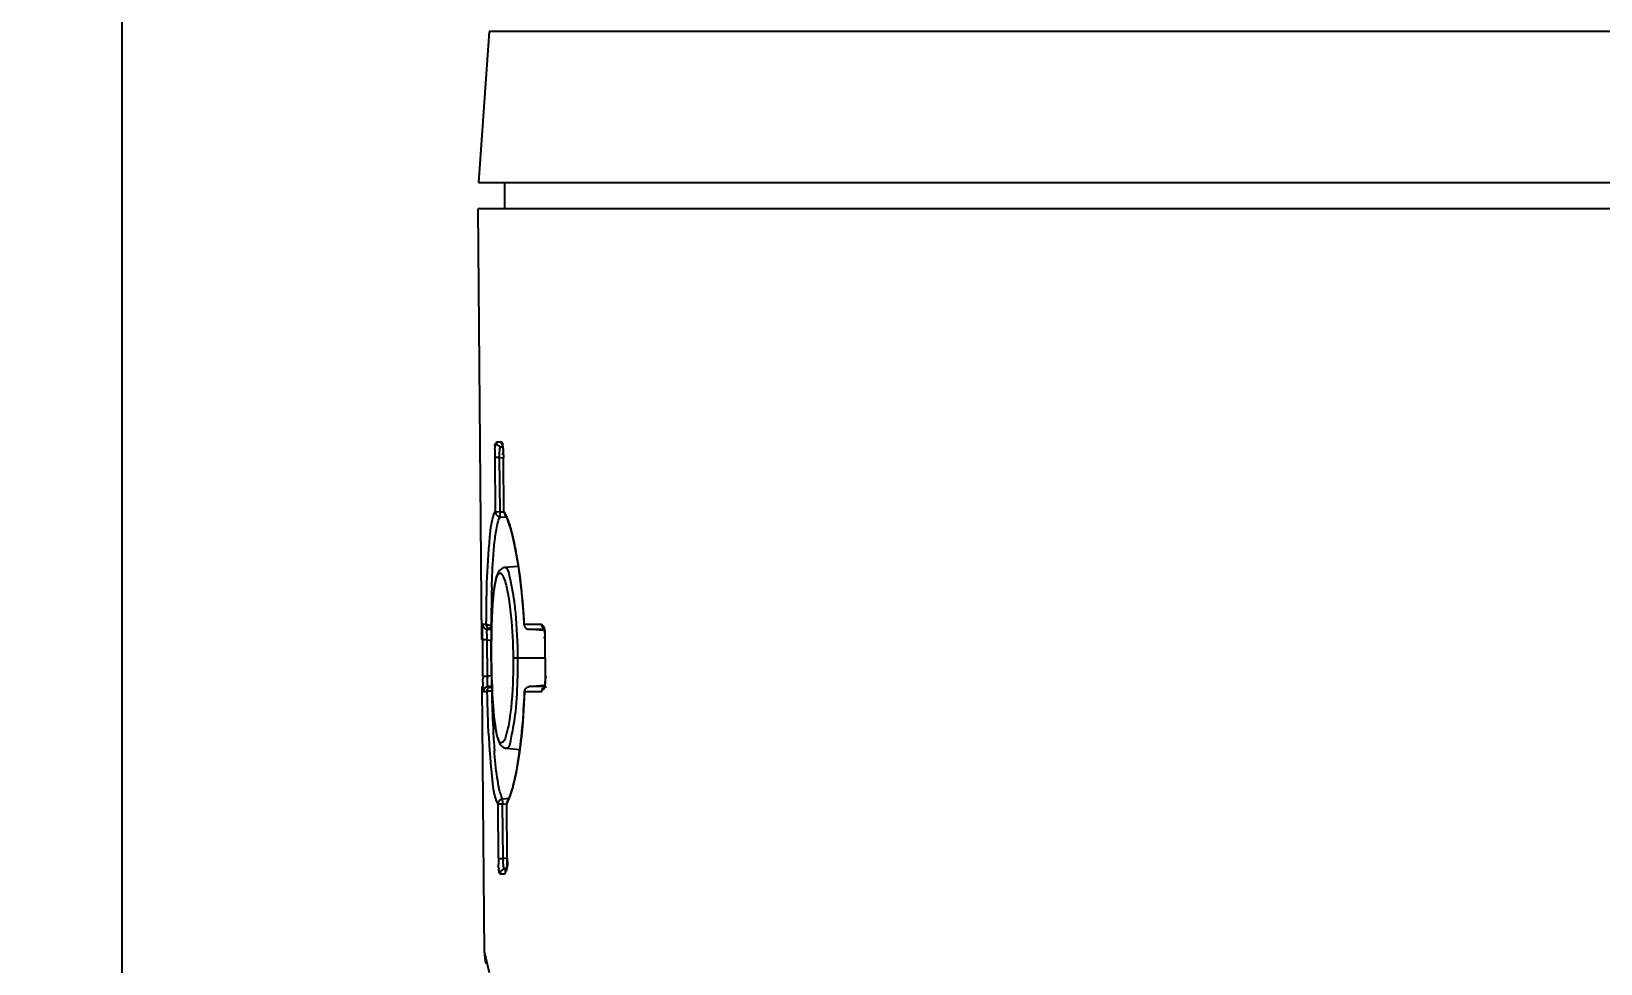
# Model space of a CAD drawing. Header units: millimetres. Extents: x 0 to 1173, y -4 to 841.
# Drawn here: x 241.274 to 244.246, y 510.229 to 511.993 of the extents above; entities that cross this region are included whole.
import ezdxf

# ---------------------------------------------------------------- set-up
doc = ezdxf.new("R2010")
doc.units = ezdxf.units.MM
doc.header["$LTSCALE"] = 65.395
doc.layers.get('0').update_dxf_attribs({"linetype": 'CONTINUOUS'})
for name, color, linetype in [('0_END_MODULE_W_CAM_SOLIFIED_BL2', 7, 'CONTINUOUS'), ('ALL_DRFT_GEOM', 7, 'CONTINUOUS'), ('DRAFT_DIMS', 7, 'CONTINUOUS')]:
    doc.layers.add(name, color=color, linetype=linetype)
doc.styles.get("Standard").update_dxf_attribs({"font": 'txt', "width": 0.8})
doc.dimstyles.new('DIMSTYLE_17', dxfattribs={"dimtxt": 6, "dimasz": 9, "dimexe": 0.5, "dimexo": 0, "dimgap": 1.5, "dimtad": 1, "dimlfac": 10, "dimzin": 0, "dimdsep": 46, "dimtxsty": 'Standard', "dimblk": '_FILLED', "dimblk1": '_FILLED', "dimblk2": '_FILLED', "dimcen": 0.09, "dimadec": 0, "dimazin": 0, "dimtp": 0.01, "dimtm": 0.01, "dimtfac": 1, "dimtofl": 0, "dimtmove": 0, "dimatfit": 3, "dimldrblk": '_FILLED', "dimfxl": 0, "dimtolj": 1, "dimtzin": 0, "dimarcsym": 0})

# ---------------------------------------------------------------- blocks, each defined once
blk = doc.blocks.new('_FILLED')
at = {"color": 0, "linetype": 'ByBlock'}
blk.add_solid([(0, 0), (-1, 0.16667), (-1, -0.16667)], dxfattribs=at)
blk = doc.blocks.new('*D28')
at = {"layer": 'DRAFT_DIMS', "color": 2, "linetype": 'Continuous'}
for p, q in [((241.446, 498.086), (241.446, 534.8956)), ((251.466, 498.086), (251.466, 534.8956)), ((241.446, 534.3956), (229.446, 534.3956)), ((229.446, 534.3956), (246.456, 534.3956)), ((305.1018, 534.3956), (246.456, 534.3956)), ((251.466, 534.3956), (305.1018, 534.3956))]:
    blk.add_line(p, q, dxfattribs=at)
at = {"layer": 'DRAFT_DIMS', "color": 2, "linetype": 'Continuous', "xscale": 9, "yscale": 9, "zscale": 9}
for p, rotation in [((241.446, 534.3956), 5.4e-08), ((251.466, 534.3956), 180.000000017)]:
    blk.add_blockref('_FILLED', p, dxfattribs=dict(at, rotation=rotation))
blk = doc.blocks.new('0_END_MODULE_W_CAM_SOLIFIED_BL2', base_point=(670.806, 355.8574))
at = {"layer": '0_END_MODULE_W_CAM_SOLIFIED_BL2', "color": 7, "linetype": 'Continuous'}
for p, q in [((242.141, 511.9934), (242.121, 511.7077)), ((250.771, 511.9934), (242.141, 511.9934)), ((242.121, 511.7077), (250.791, 511.7077)), ((242.171, 511.6577), (242.171, 511.7077)), ((242.1273, 510.8424), (242.1202, 511.6577)), ((250.7918, 511.6577), (242.1202, 511.6577)), ((242.1519, 511.2024), (242.1522, 511.2068)), ((242.154, 511.2109), (242.1544, 511.2091)), ((242.1549, 511.2167), (242.1638, 511.2167)), ((242.1632, 511.2066), (242.164, 511.2069)), ((242.164, 511.2069), (242.1667, 511.2069)), ((242.1668, 511.2066), (242.164, 511.2069)), ((242.1517, 511.1872), (242.1517, 511.1878)), ((242.1517, 511.1872), (242.1526, 511.0844)), ((242.1608, 511.1872), (242.1517, 511.1872)), ((242.1617, 511.0843), (242.1608, 511.1872)), ((242.1608, 511.1872), (242.1682, 511.1866)), ((242.1677, 511.1978), (242.1681, 511.1865)), ((242.1691, 511.0844), (242.1682, 511.1865)), ((242.1526, 511.0844), (242.1617, 511.0845)), ((242.1617, 511.0845), (242.1614, 511.0783)), ((242.1691, 511.0852), (242.1691, 511.0851)), ((242.1617, 511.0748), (242.1732, 511.074)), ((242.1706, 511.0791), (242.172, 511.0773)), ((242.1721, 511.0764), (242.1749, 511.0704)), ((242.196, 510.9807), (242.1702, 510.9785)), ((242.1486, 510.9211), (242.1477, 510.9098)), ((242.1282, 510.8661), (242.1283, 510.8677)), ((242.1282, 510.8619), (242.1282, 510.8661)), ((242.1282, 510.8424), (242.1282, 510.8619)), ((242.1283, 510.8677), (242.1285, 510.8657)), ((242.1287, 510.8717), (242.1357, 510.8717)), ((242.1376, 510.8616), (242.1378, 510.8619)), ((242.1455, 510.8612), (242.1378, 510.8619)), ((242.1378, 510.8619), (242.1437, 510.8619)), ((242.1437, 510.8619), (242.1448, 510.8619)), ((242.1445, 510.8641), (242.1448, 510.8696)), ((242.1445, 510.8641), (242.1448, 510.8619)), ((242.1448, 510.8696), (242.1448, 510.8726)), ((242.1456, 510.8667), (242.1453, 510.8494)), ((242.207, 510.8717), (242.2397, 510.8717)), ((242.243, 510.8595), (242.216, 510.8619)), ((242.216, 510.8619), (242.2262, 510.8619)), ((242.2262, 510.8619), (242.2447, 510.8619)), ((242.2451, 510.8593), (242.2463, 510.851)), ((242.2463, 510.851), (242.2468, 510.8412)), ((242.1282, 510.8419), (242.1282, 510.8424)), ((242.1374, 510.842), (242.1282, 510.8419)), ((242.1282, 510.8419), (242.1285, 510.8074)), ((242.138, 510.7733), (242.1374, 510.842)), ((242.1374, 510.842), (242.1452, 510.8413)), ((242.2468, 510.8412), (242.2474, 510.7739)), ((242.2471, 510.8412), (242.2468, 510.8412)), ((242.2477, 510.774), (242.2471, 510.8412)), ((242.1285, 510.8074), (242.1288, 510.7732)), ((242.1451, 510.8076), (242.1454, 510.7874)), ((242.1454, 510.7874), (242.1458, 510.7711)), ((242.1866, 510.8076), (242.1956, 510.8077)), ((242.1956, 510.8077), (242.2471, 510.8077)), ((242.1288, 510.7732), (242.138, 510.7733)), ((242.1458, 510.774), (242.138, 510.7733)), ((242.1458, 510.7711), (242.1465, 510.7535)), ((242.2171, 510.7535), (242.2448, 510.7559)), ((242.246, 510.756), (242.2451, 510.7524)), ((242.2474, 510.7739), (242.2477, 510.774)), ((242.1324, 510.25), (242.128, 510.7533)), ((242.1368, 510.7434), (242.1298, 510.7434)), ((242.1389, 510.7535), (242.1464, 510.7541)), ((242.1459, 510.7535), (242.1389, 510.7535)), ((242.1459, 510.7535), (242.1457, 510.7513)), ((242.1457, 510.7513), (242.1459, 510.7457)), ((242.146, 510.7429), (242.1459, 510.7457)), ((242.208, 510.7435), (242.2075, 510.7317)), ((242.2081, 510.7426), (242.208, 510.7431)), ((242.2408, 510.7434), (242.2081, 510.7434)), ((242.2274, 510.7535), (242.2171, 510.7535)), ((242.2454, 510.7535), (242.2274, 510.7535)), ((242.2428, 510.7494), (242.2421, 510.7512)), ((242.173, 510.6369), (242.1991, 510.6346)), ((242.1577, 510.5328), (242.1574, 510.5306)), ((242.1575, 510.5308), (242.1584, 510.428)), ((242.1665, 510.5308), (242.1575, 510.5308)), ((242.1663, 510.537), (242.1665, 510.5405)), ((242.1663, 510.537), (242.1665, 510.5308)), ((242.1733, 510.541), (242.1665, 510.5406)), ((242.1665, 510.5308), (242.1739, 510.5314)), ((242.1674, 510.4281), (242.1665, 510.5308)), ((242.178, 510.5413), (242.1733, 510.541)), ((242.1749, 510.4287), (242.1674, 510.4281)), ((242.1584, 510.428), (242.1674, 510.4281)), ((242.1591, 510.4101), (242.1587, 510.417)), ((242.1712, 510.4085), (242.1738, 510.4087)), ((242.1721, 510.4085), (242.1712, 510.4085)), ((242.1721, 510.4043), (242.1717, 510.4061)), ((242.1738, 510.4085), (242.1721, 510.4085)), ((242.171, 510.3984), (242.1621, 510.3984)), ((242.1324, 510.25), (242.1409, 510.212))]:
    blk.add_line(p, q, dxfattribs=at)
for points in [[(242.164, 511.2069), (242.1624, 511.2071), (242.1608, 511.2077), (242.1594, 511.2085), (242.1581, 511.2095), (242.1571, 511.2106), (242.1562, 511.212), (242.1555, 511.2135), (242.1551, 511.2151), (242.1549, 511.2167)], [(242.1638, 511.2167), (242.1639, 511.2151), (242.1643, 511.2135), (242.165, 511.212), (242.1659, 511.2106), (242.166, 511.2105)], [(242.1658, 511.2113), (242.1659, 511.2111), (242.166, 511.2104), (242.1663, 511.2094), (242.1665, 511.2082), (242.1668, 511.2066), (242.167, 511.2048), (242.1673, 511.2027), (242.1675, 511.2003), (242.1677, 511.1978)], [(242.1526, 511.0844), (242.1528, 511.0828), (242.1532, 511.0813), (242.1539, 511.0799), (242.1547, 511.0787), (242.1557, 511.0775), (242.157, 511.0765), (242.1587, 511.0756), (242.1605, 511.075), (242.1621, 511.0746)], [(242.1691, 511.0851), (242.169, 511.0841), (242.1691, 511.083), (242.1694, 511.0819), (242.1697, 511.0809), (242.1701, 511.08), (242.1721, 511.0764)], [(242.1614, 511.0783), (242.1615, 511.0777), (242.1615, 511.0767)], [(242.1615, 511.0767), (242.1615, 511.0763), (242.1615, 511.0759), (242.1615, 511.0755), (242.1616, 511.0751), (242.1617, 511.0748), (242.1621, 511.0746)], [(242.1749, 511.0704), (242.178, 511.0624), (242.1812, 511.0522), (242.1846, 511.0399)], [(242.1846, 511.0399), (242.1879, 511.0257), (242.1912, 511.0097), (242.1943, 510.9919)], [(242.1702, 510.9785), (242.1672, 510.9778), (242.1636, 510.9759), (242.1608, 510.9733), (242.1587, 510.9703), (242.157, 510.967), (242.1556, 510.9631), (242.1542, 510.9585), (242.1529, 510.9531), (242.1518, 510.9467), (242.1506, 510.9394), (242.1496, 510.9309), (242.1486, 510.9211)], [(242.1943, 510.9919), (242.1972, 510.9728), (242.1999, 510.9523), (242.2023, 510.9308)], [(242.1477, 510.9098), (242.1469, 510.897), (242.1462, 510.8827), (242.1456, 510.8667)], [(242.2023, 510.9308), (242.2043, 510.9086), (242.206, 510.8861), (242.2069, 510.8716)], [(242.1287, 510.8717), (242.1288, 510.8701), (242.1293, 510.8685), (242.13, 510.867), (242.1308, 510.8656), (242.1319, 510.8645), (242.1332, 510.8635), (242.1346, 510.8627), (242.1362, 510.8621), (242.1378, 510.8619)], [(242.1357, 510.8727), (242.1357, 510.8723), (242.1358, 510.8719), (242.1359, 510.8714), (242.1362, 510.8711), (242.1364, 510.871), (242.1367, 510.8709), (242.1372, 510.8707), (242.1378, 510.8705), (242.1385, 510.8703), (242.1393, 510.8701), (242.1402, 510.87), (242.1412, 510.8698), (242.1423, 510.8697), (242.1435, 510.8696), (242.1448, 510.8696)], [(242.1448, 510.8619), (242.1435, 510.8621), (242.1423, 510.8624), (242.1411, 510.8629), (242.14, 510.8636), (242.139, 510.8644), (242.138, 510.8654), (242.1373, 510.8664), (242.1366, 510.8675), (242.1362, 510.8687), (242.1358, 510.87), (242.1357, 510.8713), (242.1357, 510.8727)], [(242.1453, 510.8494), (242.1451, 510.8315), (242.1451, 510.8136), (242.1451, 510.8076)], [(242.2069, 510.8727), (242.2069, 510.872), (242.2069, 510.8714), (242.207, 510.8708), (242.2071, 510.8702), (242.2073, 510.8696), (242.2074, 510.8689), (242.2077, 510.8683), (242.2079, 510.8676), (242.2083, 510.867), (242.2086, 510.8663), (242.2091, 510.8657), (242.2096, 510.865), (242.2102, 510.8645), (242.2108, 510.8639), (242.2117, 510.8633), (242.2128, 510.8627), (242.2143, 510.8622), (242.216, 510.8619)], [(242.2397, 510.8717), (242.2399, 510.8701), (242.2403, 510.8685), (242.2409, 510.867), (242.2418, 510.8656), (242.2428, 510.8645), (242.2438, 510.8637)], [(242.2435, 510.8645), (242.2435, 510.8645), (242.2437, 510.8639), (242.2441, 510.8628), (242.2446, 510.8612), (242.2451, 510.8593)], [(242.2474, 510.7739), (242.2474, 510.7723), (242.2473, 510.7685), (242.2471, 510.765), (242.2468, 510.7618), (242.2465, 510.7589), (242.2461, 510.7564), (242.246, 510.756)], [(242.1368, 510.7426), (242.1368, 510.7433), (242.1368, 510.7439), (242.1368, 510.7445), (242.1369, 510.7451), (242.137, 510.7457), (242.1372, 510.7463), (242.1374, 510.7469), (242.1376, 510.7475), (242.1379, 510.7481), (242.1382, 510.7487), (242.1386, 510.7492), (242.139, 510.7498), (242.1395, 510.7504), (242.1401, 510.7509), (242.1407, 510.7514), (242.1414, 510.7519), (242.1422, 510.7524), (242.143, 510.7528), (242.1439, 510.7531), (242.1449, 510.7533), (242.1459, 510.7535)], [(242.1368, 510.7426), (242.1369, 510.7432), (242.1373, 510.7438), (242.1381, 510.7444), (242.139, 510.7448), (242.14, 510.7451), (242.1413, 510.7453), (242.1427, 510.7455), (242.1443, 510.7456), (242.1459, 510.7457)], [(242.1465, 510.7535), (242.147, 510.7416), (242.1477, 510.7288), (242.1485, 510.7172), (242.1493, 510.7067), (242.1502, 510.6972)], [(242.2075, 510.7317), (242.2063, 510.709), (242.2047, 510.6866)], [(242.2081, 510.7426), (242.2081, 510.7445), (242.2084, 510.7461), (242.209, 510.7476), (242.2098, 510.7489), (242.2106, 510.75), (242.2117, 510.7511), (242.2132, 510.7522), (242.215, 510.753), (242.2171, 510.7535)], [(242.2408, 510.7434), (242.241, 510.7451), (242.2413, 510.7467), (242.242, 510.7482), (242.2428, 510.7496), (242.2439, 510.7508), (242.2451, 510.7518), (242.2465, 510.7526), (242.2481, 510.7532), (242.2497, 510.7535)], [(242.1502, 510.6972), (242.1512, 510.6887), (242.1522, 510.6811), (242.1532, 510.6744), (242.1542, 510.6684), (242.1553, 510.6631), (242.1564, 510.6585), (242.1575, 510.6545), (242.1587, 510.651), (242.16, 510.6478), (242.1615, 510.645), (242.1633, 510.6424), (242.1656, 510.64), (242.1685, 510.6381), (242.172, 510.637), (242.173, 510.6369)], [(242.2047, 510.6866), (242.2027, 510.6648), (242.2004, 510.6441)], [(242.2004, 510.6441), (242.1978, 510.6247), (242.195, 510.6067), (242.192, 510.5905), (242.1889, 510.5761)], [(242.1889, 510.5761), (242.1857, 510.5636), (242.1826, 510.5533), (242.1797, 510.5451), (242.177, 510.539), (242.1754, 510.5362)], [(242.1665, 510.5405), (242.165, 510.5402), (242.1636, 510.5397), (242.1623, 510.539), (242.1612, 510.5383), (242.1602, 510.5374), (242.1591, 510.536), (242.1581, 510.5342), (242.1577, 510.5328)], [(242.174, 510.5308), (242.1748, 510.428), (242.1748, 510.4248), (242.1747, 510.4218), (242.1746, 510.4189), (242.1745, 510.4162), (242.1743, 510.4137), (242.1741, 510.4115), (242.1739, 510.4095), (242.1737, 510.4078), (242.1735, 510.4063), (242.1732, 510.4052), (242.173, 510.4044), (242.1729, 510.404)], [(242.1754, 510.5361), (242.1751, 510.5356), (242.1746, 510.5345), (242.1742, 510.5333), (242.174, 510.5321), (242.174, 510.5308)], [(242.1621, 510.3984), (242.1623, 510.4001), (242.1627, 510.4017), (242.1633, 510.4033), (242.1642, 510.4046), (242.1653, 510.4058), (242.1665, 510.4068), (242.168, 510.4076), (242.1696, 510.4082), (242.1712, 510.4085)], [(242.1731, 510.4047), (242.173, 510.4046), (242.1721, 510.4033), (242.1715, 510.4017), (242.1711, 510.4001), (242.171, 510.3984)]]:
    blk.add_lwpolyline(points, dxfattribs=at)
for centre, radius, start, end in [((242.4344, 511.1915), 0.2827, 177.7881, 178.7789), ((242.5489, 511.189), 0.3972, 178.7718, 180.1689), ((242.0655, 511.202), 0.1021, 354.5152, 356.0593), ((242.3548, 513.6812), 2.604, 265.7469, 265.9059), ((244.9698, 510.8561), 2.825, 178.2827, 179.6647), ((241.4854, 510.8255), 0.7092, 5.4752, 6.6932), ((241.9752, 510.8565), 0.1537, 2.7684, 3.429), ((242.1887, 510.852), 0.0577, 352.2506, 354.6544), ((241.1277, 510.7988), 1.0679, 358.5797, 0.4766), ((242.7136, 510.7672), 0.5847, 179.6943, 179.9263), ((242.3994, 510.7655), 0.2616, 178.29, 179.0483), ((242.1398, 510.7435), 0.01, 95.0146, 180.5065), ((246.2025, 510.8411), 4.0668, 181.3767, 181.5638), ((245.2509, 510.8134), 3.1149, 181.5321, 182.4548), ((244.9736, 510.8105), 2.8284, 181.3704, 182.7542), ((243.7669, 510.7524), 1.6203, 182.7523, 184.2404), ((242.268, 510.4183), 0.1093, 177.6645, 180.7224), ((242.2761, 510.4181), 0.1174, 176.5231, 177.6901), ((242.2297, 510.4164), 0.0709, 185.1136, 187.0097), ((242.2571, 510.4255), 0.0897, 178.3171, 180.4781), ((242.233, 510.251), 0.1006, 180.561, 192.5755)]:
    blk.add_arc(centre, radius, start, end, dxfattribs=at)
for points, knots in [([(242.1522, 511.2068), (242.1523, 511.2087), (242.1515, 511.2141), (242.1539, 511.2114), (242.154, 511.2109)], [0, 0, 0, 0, 0.751285, 1, 1, 1, 1]), ([(242.1608, 511.1872), (242.1605, 511.1915), (242.1608, 511.1976), (242.1614, 511.2051), (242.1632, 511.2066)], [0, 0, 0, 0, 0.647192, 1, 1, 1, 1]), ([(242.1638, 511.2167), (242.1658, 511.2163), (242.1673, 511.2066), (242.1677, 511.2004), (242.1673, 511.195)], [0, 0, 0, 0, 0.2745, 1, 1, 1, 1]), ([(242.137, 510.9496), (242.1379, 510.9784), (242.1411, 511.0231), (242.1455, 511.0695), (242.1526, 511.0845)], [0, 0, 0, 0, 0.635234, 1, 1, 1, 1]), ([(242.1691, 511.0846), (242.1705, 511.0823), (242.1733, 511.0768), (242.1756, 511.071), (242.1768, 511.0678)], [0, 0, 0, 0, 0.442618, 1, 1, 1, 1]), ([(242.1523, 511.034), (242.1528, 511.0385), (242.155, 511.0522), (242.1575, 511.0663), (242.1617, 511.0748)], [0, 0, 0, 0, 0.322887, 1, 1, 1, 1]), ([(242.1844, 511.0422), (242.1872, 511.0311), (242.1989, 510.9749), (242.2045, 510.9175), (242.207, 510.8717)], [0, 0, 0, 0, 0.200275, 1, 1, 1, 1]), ([(242.1504, 510.9363), (242.1512, 510.9426), (242.1537, 510.9524), (242.1551, 510.9648), (242.1642, 510.9701), (242.1666, 510.9639), (242.1678, 510.9613)], [0, 0, 0, 0, 0.430387, 0.692164, 0.808996, 1, 1, 1, 1]), ([(242.1897, 510.9081), (242.1877, 510.9257), (242.1832, 510.9433), (242.1772, 510.979), (242.1702, 510.9785)], [0, 0, 0, 0, 0.717109, 1, 1, 1, 1]), ([(242.1452, 510.8076), (242.1451, 510.8199), (242.1452, 510.8628), (242.1463, 510.9059), (242.1504, 510.9363)], [0, 0, 0, 0, 0.287107, 1, 1, 1, 1]), ([(242.1797, 510.91), (242.1807, 510.9024), (242.1846, 510.8684), (242.1864, 510.8342), (242.1866, 510.8076)], [0, 0, 0, 0, 0.223656, 1, 1, 1, 1]), ([(242.1374, 510.842), (242.1371, 510.8463), (242.1372, 510.8527), (242.1367, 510.8595), (242.1376, 510.8616)], [0, 0, 0, 0, 0.65474, 1, 1, 1, 1]), ([(242.2397, 510.8717), (242.2408, 510.8717), (242.2473, 510.8638), (242.2469, 510.8544), (242.2462, 510.8466)], [0, 0, 0, 0, 0.117849, 1, 1, 1, 1]), ([(242.1527, 510.6787), (242.1514, 510.6871), (242.1467, 510.73), (242.1455, 510.7731), (242.1452, 510.8076)], [0, 0, 0, 0, 0.198629, 1, 1, 1, 1]), ([(242.1866, 510.8076), (242.1867, 510.7953), (242.1861, 510.7524), (242.1833, 510.7092), (242.1775, 510.6791)], [0, 0, 0, 0, 0.286539, 1, 1, 1, 1]), ([(242.1298, 510.7434), (242.1279, 510.7448), (242.1309, 510.7551), (242.1289, 510.7621), (242.1289, 510.7679)], [0, 0, 0, 0, 0.284514, 1, 1, 1, 1]), ([(242.1389, 510.7535), (242.1374, 510.7534), (242.1389, 510.7624), (242.1378, 510.7659), (242.1379, 510.7699)], [0, 0, 0, 0, 0.283841, 1, 1, 1, 1]), ([(242.1891, 510.5753), (242.1916, 510.5864), (242.202, 510.642), (242.2063, 510.6984), (242.2081, 510.7434)], [0, 0, 0, 0, 0.202306, 1, 1, 1, 1]), ([(242.173, 510.6369), (242.1799, 510.6363), (242.1856, 510.6717), (242.1896, 510.6892), (242.1913, 510.7065)], [0, 0, 0, 0, 0.282077, 1, 1, 1, 1]), ([(242.1389, 510.68), (242.1403, 510.648), (242.1445, 510.5987), (242.1492, 510.547), (242.1575, 510.5308)], [0, 0, 0, 0, 0.637764, 1, 1, 1, 1]), ([(242.1775, 510.6791), (242.1763, 510.6728), (242.1732, 510.6628), (242.1708, 510.6506), (242.1617, 510.6449), (242.1595, 510.6512), (242.1585, 510.6537)], [0, 0, 0, 0, 0.432404, 0.700231, 0.820707, 1, 1, 1, 1]), ([(242.1637, 510.5475), (242.1632, 510.5489), (242.1622, 510.5519), (242.1614, 510.555), (242.161, 510.5567)], [0, 0, 0, 0, 0.472899, 1, 1, 1, 1]), ([(242.1665, 510.5405), (242.166, 510.5416), (242.165, 510.5438), (242.1641, 510.5462), (242.1637, 510.5475)], [0, 0, 0, 0, 0.465465, 1, 1, 1, 1]), ([(242.174, 510.5306), (242.1754, 510.5332), (242.1822, 510.5474), (242.1863, 510.5628), (242.1891, 510.5753)], [0, 0, 0, 0, 0.185003, 1, 1, 1, 1]), ([(242.1749, 510.4287), (242.1749, 510.4221), (242.1776, 510.4194), (242.1725, 510.4027), (242.1721, 510.4043)], [0, 0, 0, 0, 0.794466, 1, 1, 1, 1]), ([(242.1621, 510.3984), (242.1612, 510.3986), (242.1603, 510.4028), (242.1596, 510.4055), (242.1593, 510.4078)], [0, 0, 0, 0, 0.302322, 1, 1, 1, 1]), ([(242.1712, 510.4085), (242.1695, 510.4084), (242.1677, 510.4164), (242.1674, 510.4208), (242.1674, 510.4247)], [0, 0, 0, 0, 0.305344, 1, 1, 1, 1])]:
    blk.add_open_spline(points, degree=3, knots=knots, dxfattribs=at)
for points in [[(242.1768, 511.0678), (242.1798, 511.0594), (242.1823, 511.0508), (242.1844, 511.0422)], [(242.1491, 511.0016), (242.1499, 511.0124), (242.1509, 511.0233), (242.1523, 511.034)], [(242.146, 510.9408), (242.1467, 510.9611), (242.1475, 510.9814), (242.1491, 511.0016)], [(242.1357, 510.8717), (242.1359, 510.8977), (242.1362, 510.9236), (242.137, 510.9496)], [(242.1678, 510.9613), (242.1715, 510.9533), (242.1735, 510.9445), (242.1753, 510.9359)], [(242.1753, 510.9359), (242.1771, 510.9273), (242.1785, 510.9187), (242.1797, 510.91)], [(242.1956, 510.8077), (242.1953, 510.8362), (242.1941, 510.8648), (242.1913, 510.8932)], [(242.1913, 510.7065), (242.1936, 510.7284), (242.1947, 510.7503), (242.1953, 510.7723)], [(242.2477, 510.774), (242.2477, 510.7656), (242.246, 510.7417), (242.2428, 510.7494)], [(242.1585, 510.6537), (242.1554, 510.6616), (242.154, 510.6702), (242.1527, 510.6787)], [(242.1564, 510.5814), (242.1539, 510.5983), (242.1523, 510.6155), (242.151, 510.6326)], [(242.161, 510.5567), (242.159, 510.5648), (242.1576, 510.5731), (242.1564, 510.5814)]]:
    blk.add_open_spline(points, degree=3, dxfattribs=at)

msp = doc.modelspace()

# ---------------------------------------------------------------- linework, layer by layer
at = {"layer": 'ALL_DRFT_GEOM', "color": 7, "linetype": 'Continuous'}
msp.add_circle((246.456, 323.1578), 190.295, dxfattribs=at)

# ---------------------------------------------------------------- block references
at = {"layer": '0_END_MODULE_W_CAM_SOLIFIED_BL2'}
msp.add_blockref('0_END_MODULE_W_CAM_SOLIFIED_BL2', (670.806, 355.8574), dxfattribs=at)

# ---------------------------------------------------------------- dimensions: what is measured, and where the dimension line sits
at = {"layer": 'DRAFT_DIMS', "color": 2, "linetype": 'Continuous'}
dim = msp.add_linear_dim(base=(251.466, 534.3956), p1=(241.446, 498.086), p2=(251.466, 498.086), text='%%c<>', dimstyle='DIMSTYLE_17', dxfattribs=at)
dim.commit()
dim.dimension.update_dxf_attribs({"geometry": '*D28', "text_midpoint": (268.3018, 534.3956), "dimtype": 160})

doc.saveas('drawing.dxf')
